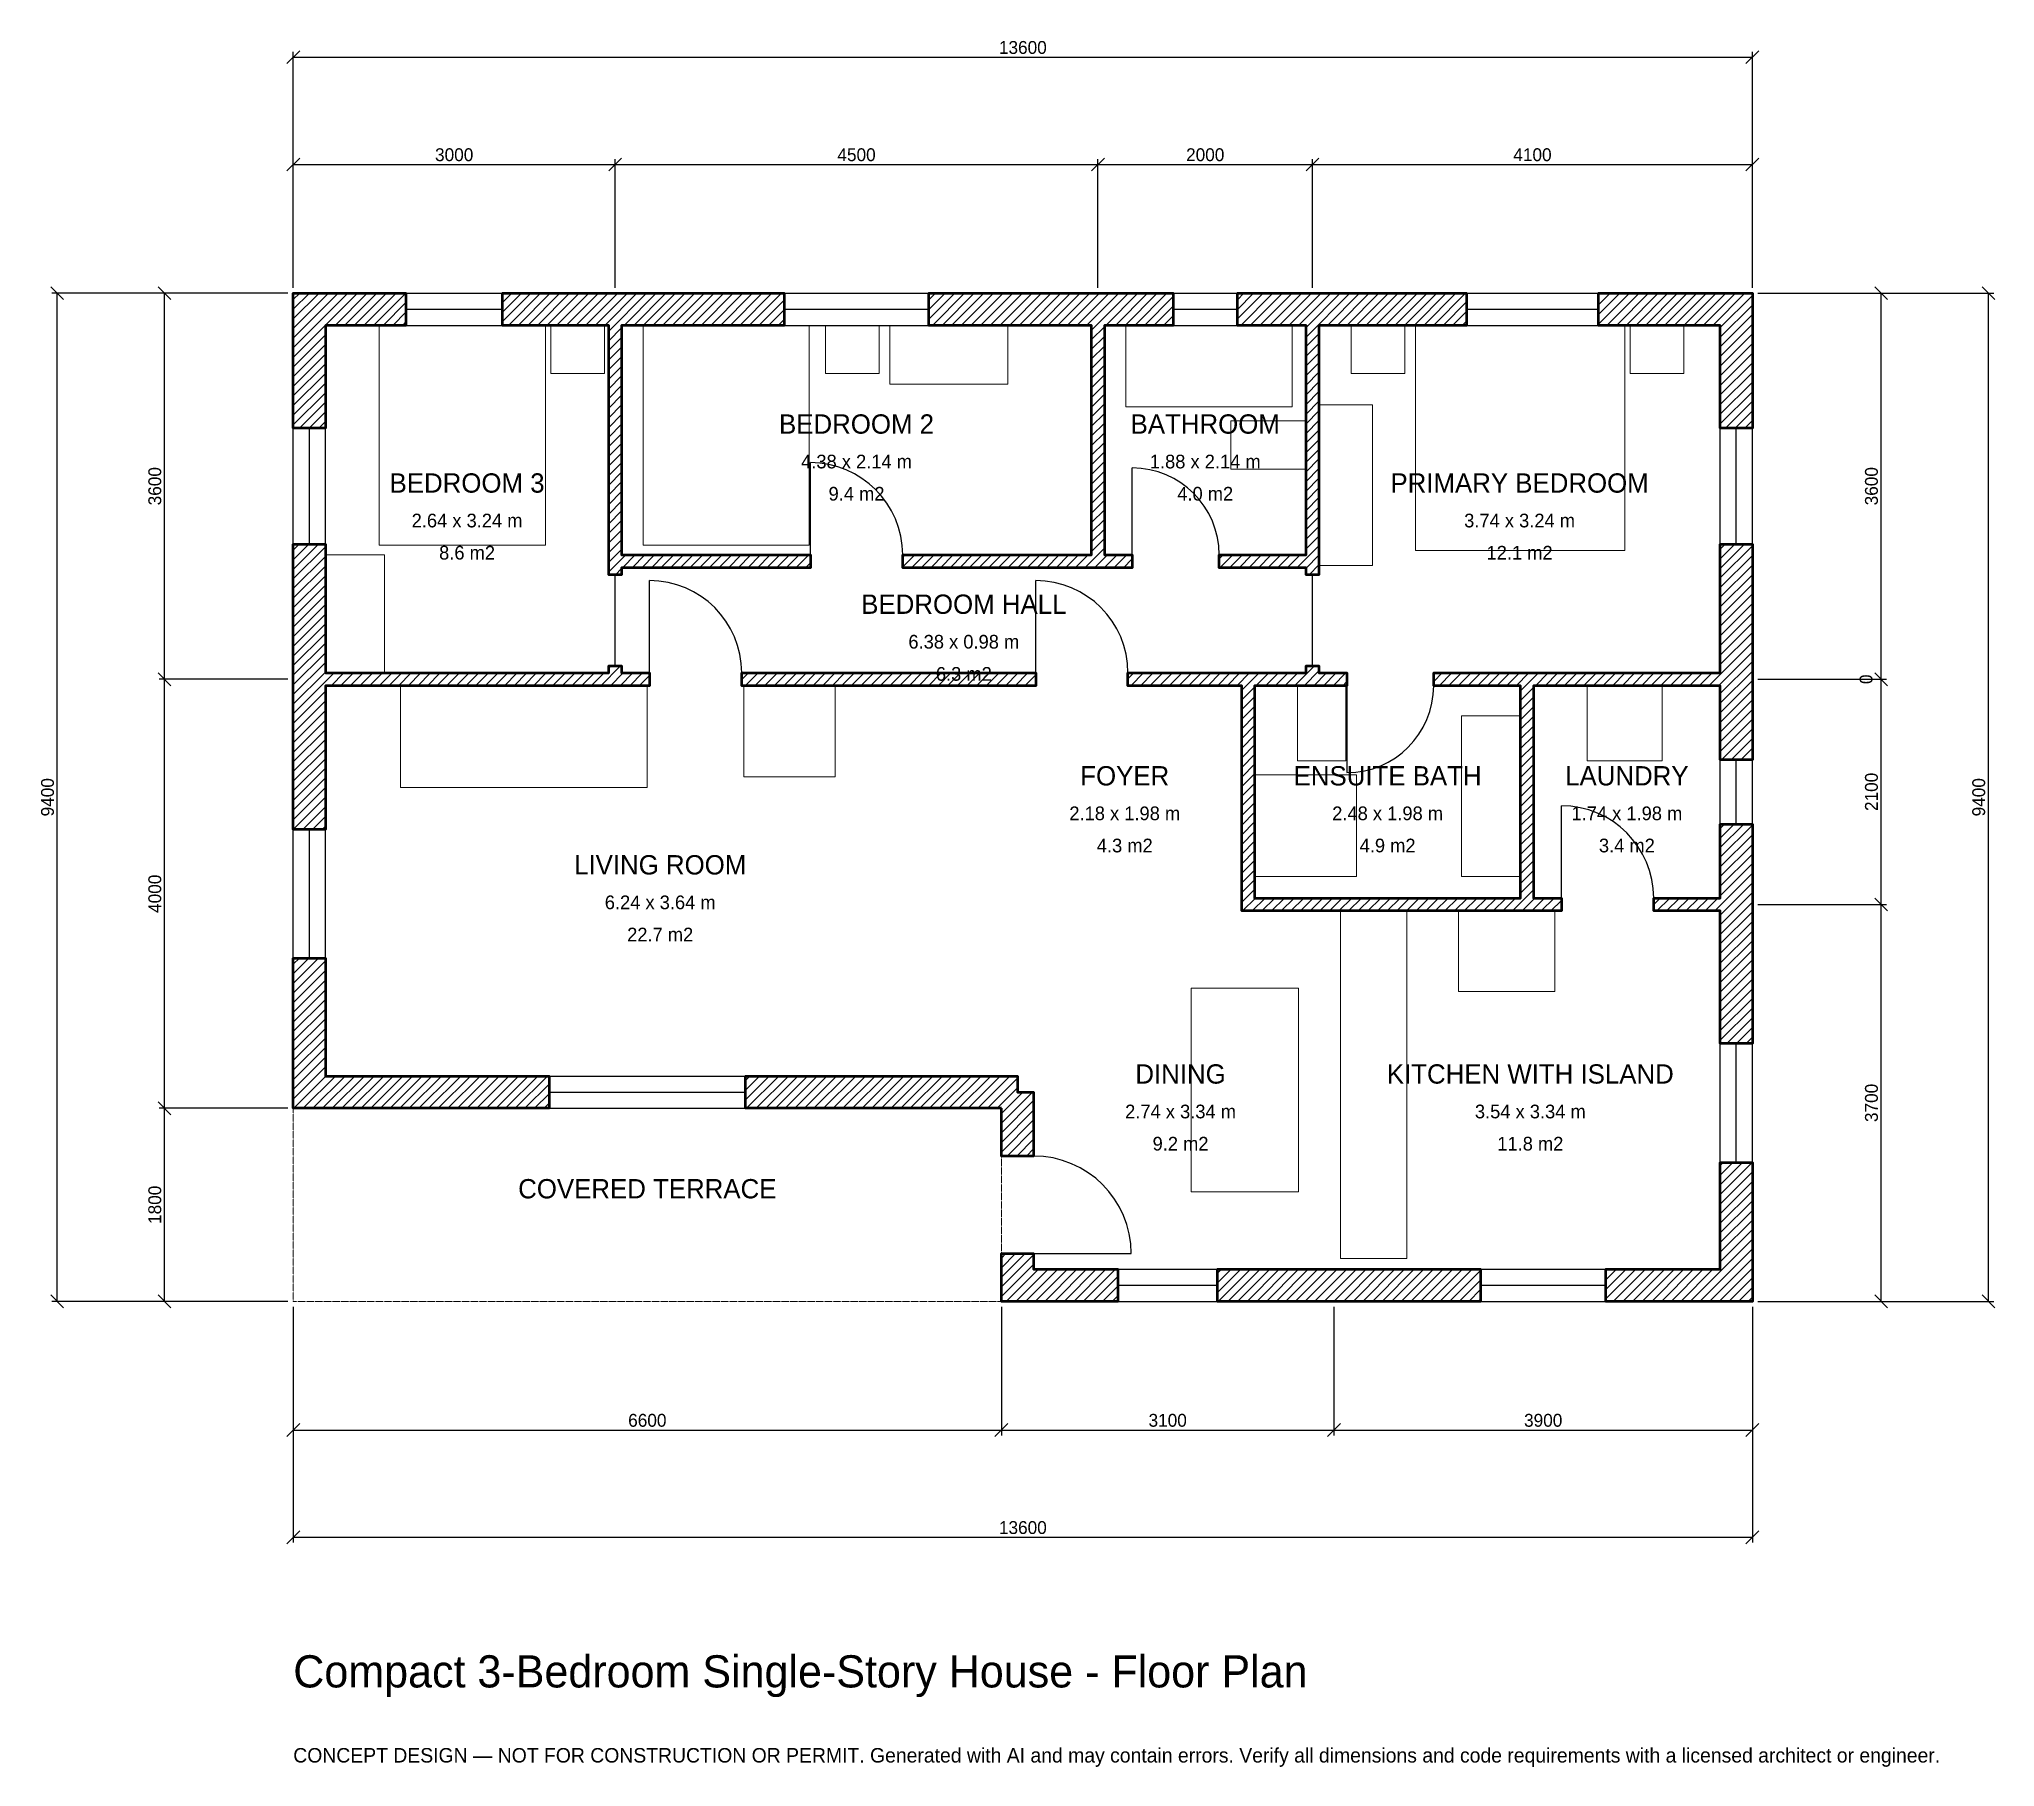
# Model space of a CAD drawing. Header units: millimetres. Extents: x -2369 to 15860, y -4341 to 11769.
import ezdxf
from ezdxf.enums import TextEntityAlignment as Align

# ---------------------------------------------------------------- set-up
doc = ezdxf.new("R2010")
doc.units = ezdxf.units.MM
doc.linetypes.add('DASHED', pattern=[1.524, 1.27, -0.254])
for name, color, linetype, lineweight in [('A-ANNO-DIMS', 1, 'Continuous', 13), ('A-ANNO-TEXT', 7, 'Continuous', 18), ('A-AREA-IDEN', 7, 'Continuous', 18), ('A-DOOR', 2, 'Continuous', 25), ('A-FLOR-FIXT', 9, 'Continuous', 13), ('A-FURN', 9, 'Continuous', 13), ('A-GLAZ', 4, 'Continuous', 25), ('A-SITE-PAVE', 8, 'Continuous', 13), ('A-WALL', 7, 'Continuous', 50), ('A-WALL-PATT', 8, 'Continuous', 13)]:
    doc.layers.add(name, color=color, linetype=linetype, lineweight=lineweight)
doc.dimstyles.new('PLAN', dxfattribs={"dimtxt": 120, "dimasz": 80, "dimexe": 50, "dimexo": 50, "dimgap": 30, "dimtad": 1, "dimdec": 0, "dimtsz": 60, "dimcen": 2.5, "dimclrd": 1, "dimclre": 1, "dimazin": 3, "dimtfac": 1, "dimtmove": 0, "dimatfit": 3})

msp = doc.modelspace()

# ---------------------------------------------------------------- hatches: boundary and pattern name
at = {"layer": 'A-WALL-PATT'}
h = msp.add_hatch(dxfattribs=at)
h.set_pattern_fill('ANSI31', color=8, scale=20)
h.paths.add_polyline_path([(6599.999, 0), (6599.999, 300), (6600, 300), (6600, 445), (6900, 445), (6900, 300), (7685, 300), (7685, 0), (6900, 0), (6900, -0.001), (6600, -0.001), (6600, 0), (6599.999, 0)])
h.paths.add_polyline_path([(6600, 1800), (4215, 1800), (4215, 2100), (6750, 2100), (6750, 1950), (6900, 1950), (6900, 1355), (6600, 1355), (6600, 1800)])
h.paths.add_polyline_path([(300, 1800), (300, 1799.999), (0, 1799.999), (0, 1800), (-0.001, 1800), (-0.001, 2100), (0, 2100), (0, 3200), (300, 3200), (300, 2100), (2385, 2100), (2385, 1800), (300, 1800)])
h.paths.add_polyline_path([(0, 5650), (0, 5740), (-0.001, 5740), (-0.001, 5860), (0, 5860), (0, 5950), (0, 7060), (300, 7060), (300, 5950), (300, 5860), (2940, 5860), (2940, 5925), (3060, 5925), (3060, 5860), (3320, 5860), (3320, 5740), (3060, 5740), (2940, 5740), (300, 5740), (300, 5650), (300, 4400), (0, 4400), (0, 5650)])
h.paths.add_polyline_path([(0, 9100), (-0.001, 9100), (-0.001, 9400), (0, 9400), (0, 9400.001), (300, 9400.001), (300, 9400), (1050, 9400), (1050, 9100), (300, 9100), (300, 8140), (0, 8140), (0, 9100)])
h.paths.add_polyline_path([(2850, 9400), (2940, 9400), (2940, 9400.001), (3060, 9400.001), (3060, 9400), (3150, 9400), (4575, 9400), (4575, 9100), (3150, 9100), (3060, 9100), (3060, 6960), (4820, 6960), (4820, 6840), (3060, 6840), (3060, 6775), (2940, 6775), (2940, 6840), (2940, 6960), (2940, 9100), (2850, 9100), (1950, 9100), (1950, 9400), (2850, 9400)])
h.paths.add_polyline_path([(7350, 9400), (7440, 9400), (7440, 9400.001), (7560, 9400.001), (7560, 9400), (7650, 9400), (8200, 9400), (8200, 9100), (7650, 9100), (7560, 9100), (7560, 6960), (7820, 6960), (7820, 6840), (7560, 6840), (7440, 6840), (5680, 6840), (5680, 6960), (7440, 6960), (7440, 9100), (7350, 9100), (5925, 9100), (5925, 9400), (7350, 9400)])
h.paths.add_polyline_path([(9350, 9400), (9440, 9400), (9440, 9400.001), (9560, 9400.001), (9560, 9400), (9650, 9400), (10935, 9400), (10935, 9100), (9650, 9100), (9560, 9100), (9560, 6960), (9560, 6840), (9560, 6775), (9440, 6775), (9440, 6840), (8630, 6840), (8630, 6960), (9440, 6960), (9440, 9100), (9350, 9100), (8800, 9100), (8800, 9400), (9350, 9400)])
h.paths.add_polyline_path([(13300, 9400), (13300, 9400.001), (13600, 9400.001), (13600, 9400), (13600.001, 9400), (13600.001, 9100), (13600, 9100), (13600, 8140), (13300, 8140), (13300, 9100), (12165, 9100), (12165, 9400), (13300, 9400)])
h.paths.add_polyline_path([(13600, 5950), (13600, 5860), (13600.001, 5860), (13600.001, 5740), (13600, 5740), (13600, 5650), (13600, 5050), (13300, 5050), (13300, 5650), (13300, 5740), (11560, 5740), (11560, 3760), (11820, 3760), (11820, 3640), (11560, 3640), (11440, 3640), (9760, 3640), (9640, 3640), (8960, 3640), (8840, 3640), (8840, 3640), (8840, 5740), (7780, 5740), (7780, 5860), (8840, 5860), (8840, 5860), (8960, 5860), (9440, 5860), (9440, 5925), (9560, 5925), (9560, 5860), (9820, 5860), (9820, 5740), (9560, 5740), (9560, 5740), (9440, 5740), (9440, 5740), (8960, 5740), (8960, 3760), (9640, 3760), (9760, 3760), (11440, 3760), (11440, 5740), (10630, 5740), (10630, 5860), (11440, 5860), (11560, 5860), (13300, 5860), (13300, 5950), (13300, 7060), (13600, 7060), (13600, 5950)])
h.paths.add_polyline_path([(13600, 3850), (13600, 3760), (13600.001, 3760), (13600.001, 3640), (13600, 3640), (13600, 3550), (13600, 2405), (13300, 2405), (13300, 3550), (13300, 3640), (12680, 3640), (12680, 3760), (13300, 3760), (13300, 3850), (13300, 4450), (13600, 4450), (13600, 3850)])
h.paths.add_polyline_path([(13600, 300), (13600.001, 300), (13600.001, 0), (13600, 0), (13600, -0.001), (13300, -0.001), (13300, 0), (12235, 0), (12235, 300), (13300, 300), (13300, 1295), (13600, 1295), (13600, 300)])
h.paths.add_polyline_path([(9850, 0), (9550, 0), (8615, 0), (8615, 300), (9550, 300), (9850, 300), (11065, 300), (11065, 0), (9850, 0)])
h.paths.add_polyline_path([(6540, 5860), (6540, 5860), (6920, 5860), (6920, 5740), (6660, 5740), (6660, 5740), (4180, 5740), (4180, 5860), (6540, 5860)])

# ---------------------------------------------------------------- linework, layer by layer
at = {"layer": 'A-DOOR'}
for p, q in [((4820, 6960), (4820, 7820)), ((7820, 6960), (7820, 7770)), ((3000, 5925), (3000, 6775)), ((9500, 5925), (9500, 6775)), ((3320, 5860), (3320, 6720)), ((6920, 5860), (6920, 6720)), ((9820, 5740), (9820, 4930)), ((11820, 3760), (11820, 4620)), ((6900, 445), (7810, 445))]:
    msp.add_line(p, q, dxfattribs=at)
for centre, radius, start, end in [((4820, 6960), 860, 0, 90), ((7820, 6960), 810, 0, 90), ((3320, 5860), 860, 0, 90), ((6920, 5860), 860, 0, 90), ((9820, 5740), 810, 270, 360), ((11820, 3760), 860, 0, 90), ((6900, 445), 910, 0, 90)]:
    msp.add_arc(centre, radius, start, end, dxfattribs=at)
at = {"layer": 'A-FLOR-FIXT'}
for points in [[(7760, 8340), (9310, 8340), (9310, 9100), (7760, 9100)], [(8740, 7760), (9440, 7760), (9440, 8210), (8740, 8210)], [(9360, 5040), (9810, 5040), (9810, 5740), (9360, 5740)], [(10890, 3960), (11440, 3960), (11440, 5460), (10890, 5460)], [(8960, 3960), (9910, 3960), (9910, 4910), (8960, 4910)], [(9760, 400), (10380, 400), (10380, 3640), (9760, 3640)]]:
    msp.add_lwpolyline(points, close=True, dxfattribs=at)
at = {"layer": 'A-FURN'}
for points in [[(800, 7050), (2350, 7050), (2350, 9100), (800, 9100)], [(2400, 8650), (2900, 8650), (2900, 9100), (2400, 9100)], [(3260, 7050), (4810, 7050), (4810, 9100), (3260, 9100)], [(4960, 8650), (5460, 8650), (5460, 9100), (4960, 9100)], [(5560, 8550), (6660, 8550), (6660, 9100), (5560, 9100)], [(9860, 8650), (10360, 8650), (10360, 9100), (9860, 9100)], [(10460, 7000), (12410, 7000), (12410, 9100), (10460, 9100)], [(12460, 8650), (12960, 8650), (12960, 9100), (12460, 9100)], [(9560, 6860), (10060, 6860), (10060, 8360), (9560, 8360)], [(300, 5860), (850, 5860), (850, 6960), (300, 6960)], [(1000, 4790), (3300, 4790), (3300, 5740), (1000, 5740)], [(4200, 4890), (5050, 4890), (5050, 5740), (4200, 5740)], [(12060, 5040), (12760, 5040), (12760, 5740), (12060, 5740)], [(10860, 2890), (11760, 2890), (11760, 3640), (10860, 3640)], [(8370, 1020), (9370, 1020), (9370, 2920), (8370, 2920)]]:
    msp.add_lwpolyline(points, close=True, dxfattribs=at)
at = {"layer": 'A-GLAZ'}
for p, q in [((1050, 9400), (1950, 9400)), ((4575, 9400), (5925, 9400)), ((8200, 9400), (8800, 9400)), ((10935, 9400), (12165, 9400)), ((1050, 9250), (1950, 9250)), ((4575, 9250), (5925, 9250)), ((8200, 9250), (8800, 9250)), ((10935, 9250), (12165, 9250)), ((1050, 9100), (1950, 9100)), ((4575, 9100), (5925, 9100)), ((8200, 9100), (8800, 9100)), ((10935, 9100), (12165, 9100)), ((0, 7060), (0, 8140)), ((150, 7060), (150, 8140)), ((300, 7060), (300, 8140)), ((13300, 7060), (13300, 8140)), ((13450, 7060), (13450, 8140)), ((13600, 7060), (13600, 8140)), ((13300, 4450), (13300, 5050)), ((13450, 4450), (13450, 5050)), ((13600, 4450), (13600, 5050)), ((0, 3200), (0, 4400)), ((150, 3200), (150, 4400)), ((300, 3200), (300, 4400)), ((13300, 1295), (13300, 2405)), ((13450, 1295), (13450, 2405)), ((13600, 1295), (13600, 2405)), ((2385, 2100), (4215, 2100)), ((2385, 1950), (4215, 1950)), ((2385, 1800), (4215, 1800)), ((7685, 300), (8615, 300)), ((11065, 300), (12235, 300)), ((7685, 150), (8615, 150)), ((7685, 0), (8615, 0)), ((11065, 150), (12235, 150)), ((11065, 0), (12235, 0))]:
    msp.add_line(p, q, dxfattribs=at)
at = {"layer": 'A-SITE-PAVE', "linetype": 'DASHED'}
msp.add_lwpolyline([(0, 0), (6600, 0), (6600, 1800), (0, 1800)], close=True, dxfattribs=at)
at = {"layer": 'A-WALL'}
for points in [[(0, 9100), (-0.001, 9100), (-0.001, 9400), (0, 9400), (0, 9400.001), (300, 9400.001), (300, 9400), (1050, 9400), (1050, 9100), (300, 9100), (300, 8140), (0, 8140), (0, 9100)], [(2850, 9400), (2940, 9400), (2940, 9400.001), (3060, 9400.001), (3060, 9400), (3150, 9400), (4575, 9400), (4575, 9100), (3150, 9100), (3060, 9100), (3060, 6960), (4820, 6960), (4820, 6840), (3060, 6840), (3060, 6775), (2940, 6775), (2940, 6840), (2940, 6960), (2940, 9100), (2850, 9100), (1950, 9100), (1950, 9400), (2850, 9400)], [(7350, 9400), (7440, 9400), (7440, 9400.001), (7560, 9400.001), (7560, 9400), (7650, 9400), (8200, 9400), (8200, 9100), (7650, 9100), (7560, 9100), (7560, 6960), (7820, 6960), (7820, 6840), (7560, 6840), (7440, 6840), (5680, 6840), (5680, 6960), (7440, 6960), (7440, 9100), (7350, 9100), (5925, 9100), (5925, 9400), (7350, 9400)], [(9350, 9400), (9440, 9400), (9440, 9400.001), (9560, 9400.001), (9560, 9400), (9650, 9400), (10935, 9400), (10935, 9100), (9650, 9100), (9560, 9100), (9560, 6960), (9560, 6840), (9560, 6775), (9440, 6775), (9440, 6840), (8630, 6840), (8630, 6960), (9440, 6960), (9440, 9100), (9350, 9100), (8800, 9100), (8800, 9400), (9350, 9400)], [(13300, 9400), (13300, 9400.001), (13600, 9400.001), (13600, 9400), (13600.001, 9400), (13600.001, 9100), (13600, 9100), (13600, 8140), (13300, 8140), (13300, 9100), (12165, 9100), (12165, 9400), (13300, 9400)], [(0, 5650), (0, 5740), (-0.001, 5740), (-0.001, 5860), (0, 5860), (0, 5950), (0, 7060), (300, 7060), (300, 5950), (300, 5860), (2940, 5860), (2940, 5925), (3060, 5925), (3060, 5860), (3320, 5860), (3320, 5740), (3060, 5740), (2940, 5740), (300, 5740), (300, 5650), (300, 4400), (0, 4400), (0, 5650)], [(13600, 5950), (13600, 5860), (13600.001, 5860), (13600.001, 5740), (13600, 5740), (13600, 5650), (13600, 5050), (13300, 5050), (13300, 5650), (13300, 5740), (11560, 5740), (11560, 3760), (11820, 3760), (11820, 3640), (11560, 3640), (11440, 3640), (9760, 3640), (9640, 3640), (8960, 3640), (8840, 3640), (8840, 3640), (8840, 5740), (7780, 5740), (7780, 5860), (8840, 5860), (8840, 5860), (8960, 5860), (9440, 5860), (9440, 5925), (9560, 5925), (9560, 5860), (9820, 5860), (9820, 5740), (9560, 5740), (9560, 5740), (9440, 5740), (9440, 5740), (8960, 5740), (8960, 3760), (9640, 3760), (9760, 3760), (11440, 3760), (11440, 5740), (10630, 5740), (10630, 5860), (11440, 5860), (11560, 5860), (13300, 5860), (13300, 5950), (13300, 7060), (13600, 7060), (13600, 5950)], [(6540, 5860), (6540, 5860), (6920, 5860), (6920, 5740), (6660, 5740), (6660, 5740), (4180, 5740), (4180, 5860), (6540, 5860)], [(13600, 3850), (13600, 3760), (13600.001, 3760), (13600.001, 3640), (13600, 3640), (13600, 3550), (13600, 2405), (13300, 2405), (13300, 3550), (13300, 3640), (12680, 3640), (12680, 3760), (13300, 3760), (13300, 3850), (13300, 4450), (13600, 4450), (13600, 3850)], [(300, 1800), (300, 1799.999), (0, 1799.999), (0, 1800), (-0.001, 1800), (-0.001, 2100), (0, 2100), (0, 3200), (300, 3200), (300, 2100), (2385, 2100), (2385, 1800), (300, 1800)], [(6600, 1800), (4215, 1800), (4215, 2100), (6750, 2100), (6750, 1950), (6900, 1950), (6900, 1355), (6600, 1355), (6600, 1800)], [(13600, 300), (13600.001, 300), (13600.001, 0), (13600, 0), (13600, -0.001), (13300, -0.001), (13300, 0), (12235, 0), (12235, 300), (13300, 300), (13300, 1295), (13600, 1295), (13600, 300)], [(6599.999, 0), (6599.999, 300), (6600, 300), (6600, 445), (6900, 445), (6900, 300), (7685, 300), (7685, 0), (6900, 0), (6900, -0.001), (6600, -0.001), (6600, 0), (6599.999, 0)], [(9850, 0), (9550, 0), (8615, 0), (8615, 300), (9550, 300), (9850, 300), (11065, 300), (11065, 0), (9850, 0)]]:
    msp.add_lwpolyline(points, close=True, dxfattribs=at)

# ---------------------------------------------------------------- texts
at = {"layer": 'A-ANNO-TEXT'}
for s, height, p in [('Compact 3-Bedroom Single-Story House - Floor Plan', 300, (0, -3600)), ('CONCEPT DESIGN — NOT FOR CONSTRUCTION OR PERMIT. Generated with AI and may contain errors. Verify all dimensions and code requirements with a licensed architect or engineer.', 135, (0, -4300))]:
    msp.add_text(s, height=height, dxfattribs=at).set_placement(p)
at = {"layer": 'A-AREA-IDEN'}
for s, height, p in [('BEDROOM 2', 180, (5250, 8180)), ('BATHROOM', 180, (8500, 8180)), ('4.38 x 2.14 m', 127.5, (5250, 7830)), ('1.88 x 2.14 m', 127.5, (8500, 7830)), ('BEDROOM 3', 180, (1620, 7630)), ('PRIMARY BEDROOM', 180, (11430, 7630)), ('9.4 m2', 127.5, (5250, 7530)), ('4.0 m2', 127.5, (8500, 7530)), ('2.64 x 3.24 m', 127.5, (1620, 7280)), ('3.74 x 3.24 m', 127.5, (11430, 7280)), ('8.6 m2', 127.5, (1620, 6980)), ('12.1 m2', 127.5, (11430, 6980)), ('BEDROOM HALL', 180, (6250, 6500)), ('6.38 x 0.98 m', 127.5, (6250, 6150)), ('6.3 m2', 127.5, (6250, 5850)), ('FOYER', 180, (7750, 4900)), ('ENSUITE BATH', 180, (10200, 4900)), ('LAUNDRY', 180, (12430, 4900)), ('2.18 x 1.98 m', 127.5, (7750, 4550)), ('2.48 x 1.98 m', 127.5, (10200, 4550)), ('1.74 x 1.98 m', 127.5, (12430, 4550)), ('4.3 m2', 127.5, (7750, 4250)), ('4.9 m2', 127.5, (10200, 4250)), ('3.4 m2', 127.5, (12430, 4250)), ('LIVING ROOM', 180, (3420, 4070)), ('6.24 x 3.64 m', 127.5, (3420, 3720)), ('22.7 m2', 127.5, (3420, 3420)), ('DINING', 180, (8270, 2120)), ('KITCHEN WITH ISLAND', 180, (11530, 2120)), ('2.74 x 3.34 m', 127.5, (8270, 1770)), ('3.54 x 3.34 m', 127.5, (11530, 1770)), ('9.2 m2', 127.5, (8270, 1470)), ('11.8 m2', 127.5, (11530, 1470)), ('COVERED TERRACE', 180, (3300, 1050))]:
    msp.add_text(s, height=height, dxfattribs=at).set_placement(p, align=Align.MIDDLE_CENTER)

# ---------------------------------------------------------------- dimensions: what is measured, and where the dimension line sits
at = {"layer": 'A-ANNO-DIMS'}
for base, p1, p2, text in [((0, 11600), (0, 9400), (13600, 9400), '13600'), ((0, 10600), (0, 9400), (3000, 9400), '3000'), ((3000, 10600), (3000, 9400), (7500, 9400), '4500'), ((7500, 10600), (7500, 9400), (9500, 9400), '2000'), ((9500, 10600), (9500, 9400), (13600, 9400), '4100'), ((0, -1200), (0, 0), (6600, 0), '6600'), ((0, -2200), (0, 0), (13600, 0), '13600'), ((6600, -1200), (6600, 0), (9700, 0), '3100'), ((9700, -1200), (9700, 0), (13600, 0), '3900')]:
    msp.add_linear_dim(base=base, p1=p1, p2=p2, text=text, dimstyle='PLAN', dxfattribs=at).render()
for base, p1, p2, text in [((-2200, 0), (0, 0), (0, 9400), '9400'), ((-1200, 5800), (0, 5800), (0, 9400), '3600'), ((14800, 5800), (13600, 5800), (13600, 9400), '3600'), ((15800, 0), (13600, 0), (13600, 9400), '9400'), ((-1200, 1800), (0, 1800), (0, 5800), '4000'), ((14800, 3700), (13600, 3700), (13600, 5800), '2100'), ((14800, 5800), (13600, 5800), (13600, 5800), '0'), ((14800, 0), (13600, 0), (13600, 3700), '3700'), ((-1200, 0), (0, 0), (0, 1800), '1800')]:
    msp.add_linear_dim(base=base, p1=p1, p2=p2, angle=90, text=text, dimstyle='PLAN', dxfattribs=at).render()

doc.saveas('drawing.dxf')
